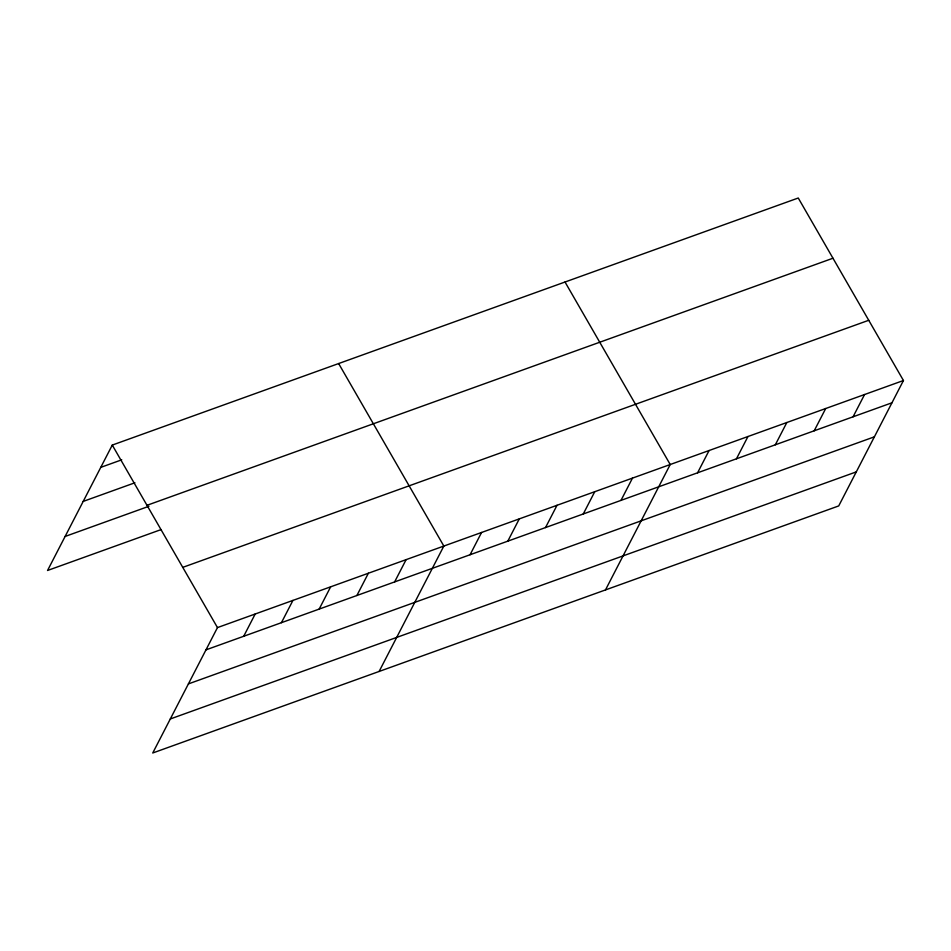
<?xml version="1.0" encoding="UTF-8"?>
<svg xmlns="http://www.w3.org/2000/svg" width="951" height="951" viewBox="0 0 951 951"><rect width="100%" height="100%" fill="white"/><g stroke="black" fill="none" stroke-linecap="round" stroke-linejoin="round"><path stroke-width="1.43" d="M903.45 380.519L217.47 627.589L152.742 752.99L838.723 505.92L903.45 380.519L798.258 198.01L112.277 445.08L47.55 570.481L160.743 529.719M243.694 636.278L255.201 614.001M281.425 622.691L292.932 600.414M319.156 609.104L330.651 586.826M356.887 595.516L368.382 573.227M394.617 581.929L406.113 559.64M379.116 671.454L443.844 546.052L338.651 363.555M470.067 554.742L481.575 532.465M507.798 541.155L519.305 518.877M545.529 527.567L557.024 505.29M583.26 513.98L594.755 491.703M620.991 500.392L632.486 478.103M605.49 589.917L670.217 464.516L565.025 282.019M697.582 472.802L709.089 450.512M736.454 458.798L747.962 436.521M775.327 444.795L786.834 422.517M814.199 430.803L825.706 408.514M853.071 416.8L864.578 394.51M100.77 467.369L121.74 459.82M83.212 501.403L134.911 482.775M146.989 505.314L832.969 258.232M65.108 536.459L148.95 506.265M182.758 567.367L868.738 320.285M205.963 649.866L891.943 402.796M188.405 683.9L874.385 436.83M170.312 718.956L856.292 471.886M112.277 445.08L217.47 627.589"/></g></svg>
